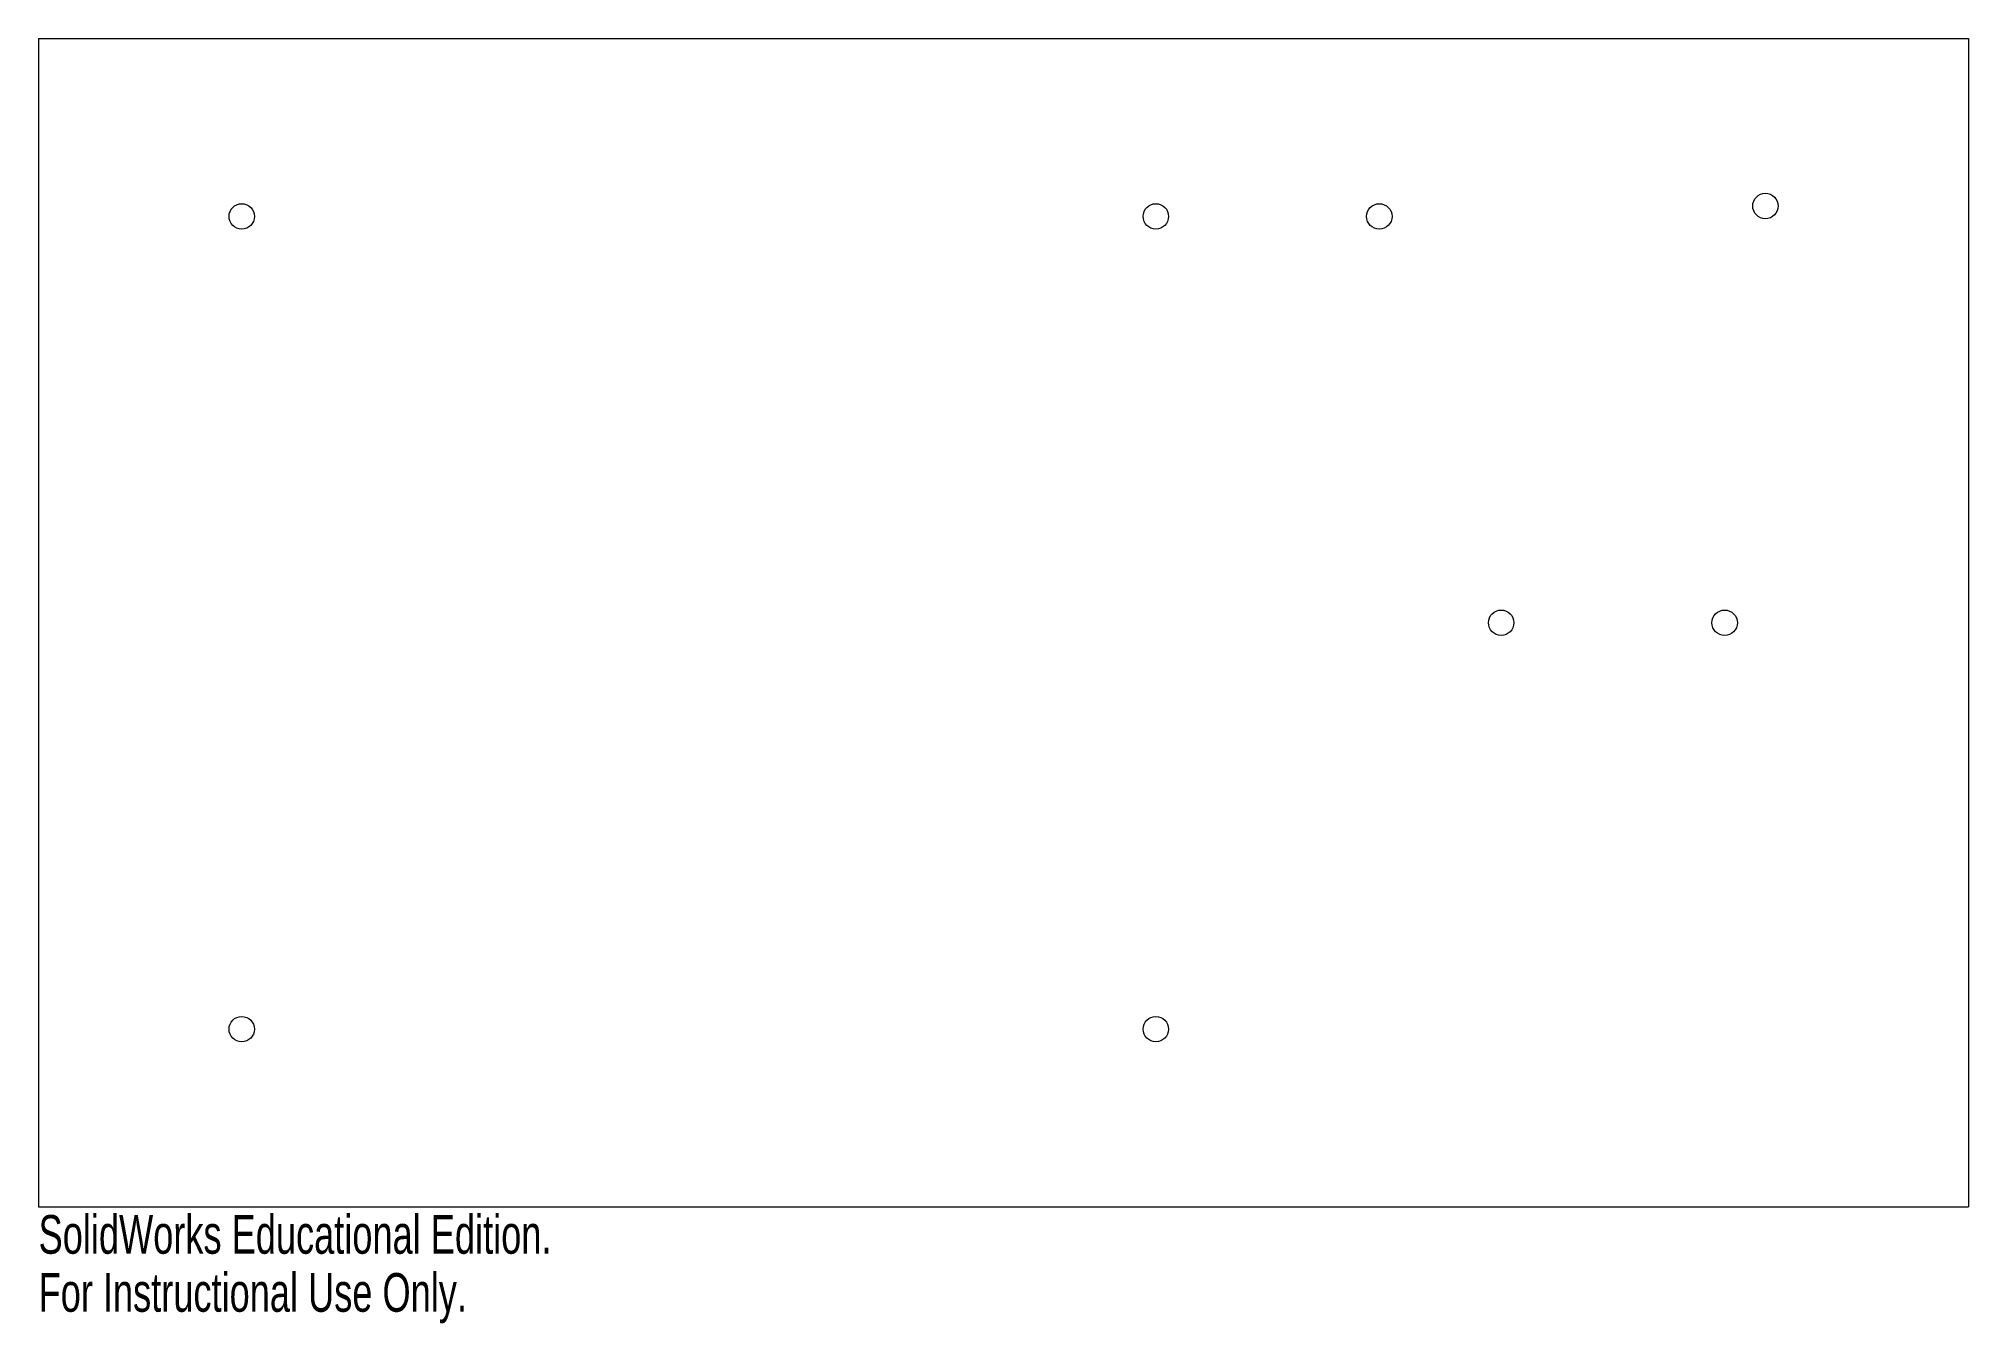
# Model space of a CAD drawing. Header units: inches. Extents: x -4.75 to 4.75, y -3.45 to 2.88.
import ezdxf

# ---------------------------------------------------------------- set-up
doc = ezdxf.new("R2010")
doc.units = ezdxf.units.IN
doc.header["$MEASUREMENT"] = 0
doc.styles.add('SLDTEXTSTYLE0', font='TXT', dxfattribs={"width": 0.7})

msp = doc.modelspace()

# ---------------------------------------------------------------- linework, layer by layer
at = {"color": 7, "linetype": 'Continuous', "lineweight": 15}
for p, q in [((-4.75, 2.875), (-4.75, -2.875)), ((-4.75, 2.875), (4.75, 2.875)), ((4.75, 2.875), (4.75, -2.875)), ((-4.75, -2.875), (4.75, -2.875))]:
    msp.add_line(p, q, dxfattribs=at)
for centre in [(3.7508, 2.0512), (-3.75, 2), (0.75, 2), (1.85, 2), (2.45, 0), (3.55, 0), (-3.75, -2), (0.75, -2)]:
    msp.add_circle(centre, 0.0625, dxfattribs=at)

# ---------------------------------------------------------------- texts
at = {"color": 7, "linetype": 'Continuous', "char_height": 0.1903, "attachment_point": 1, "style": 'SLDTEXTSTYLE0'}
for s, insert in [('SolidWorks Educational Edition.', (-4.75, -2.9151)), ('For Instructional Use Only.', (-4.75, -3.2006))]:
    msp.add_mtext(s, dxfattribs=dict(at, insert=insert))

doc.saveas('drawing.dxf')
